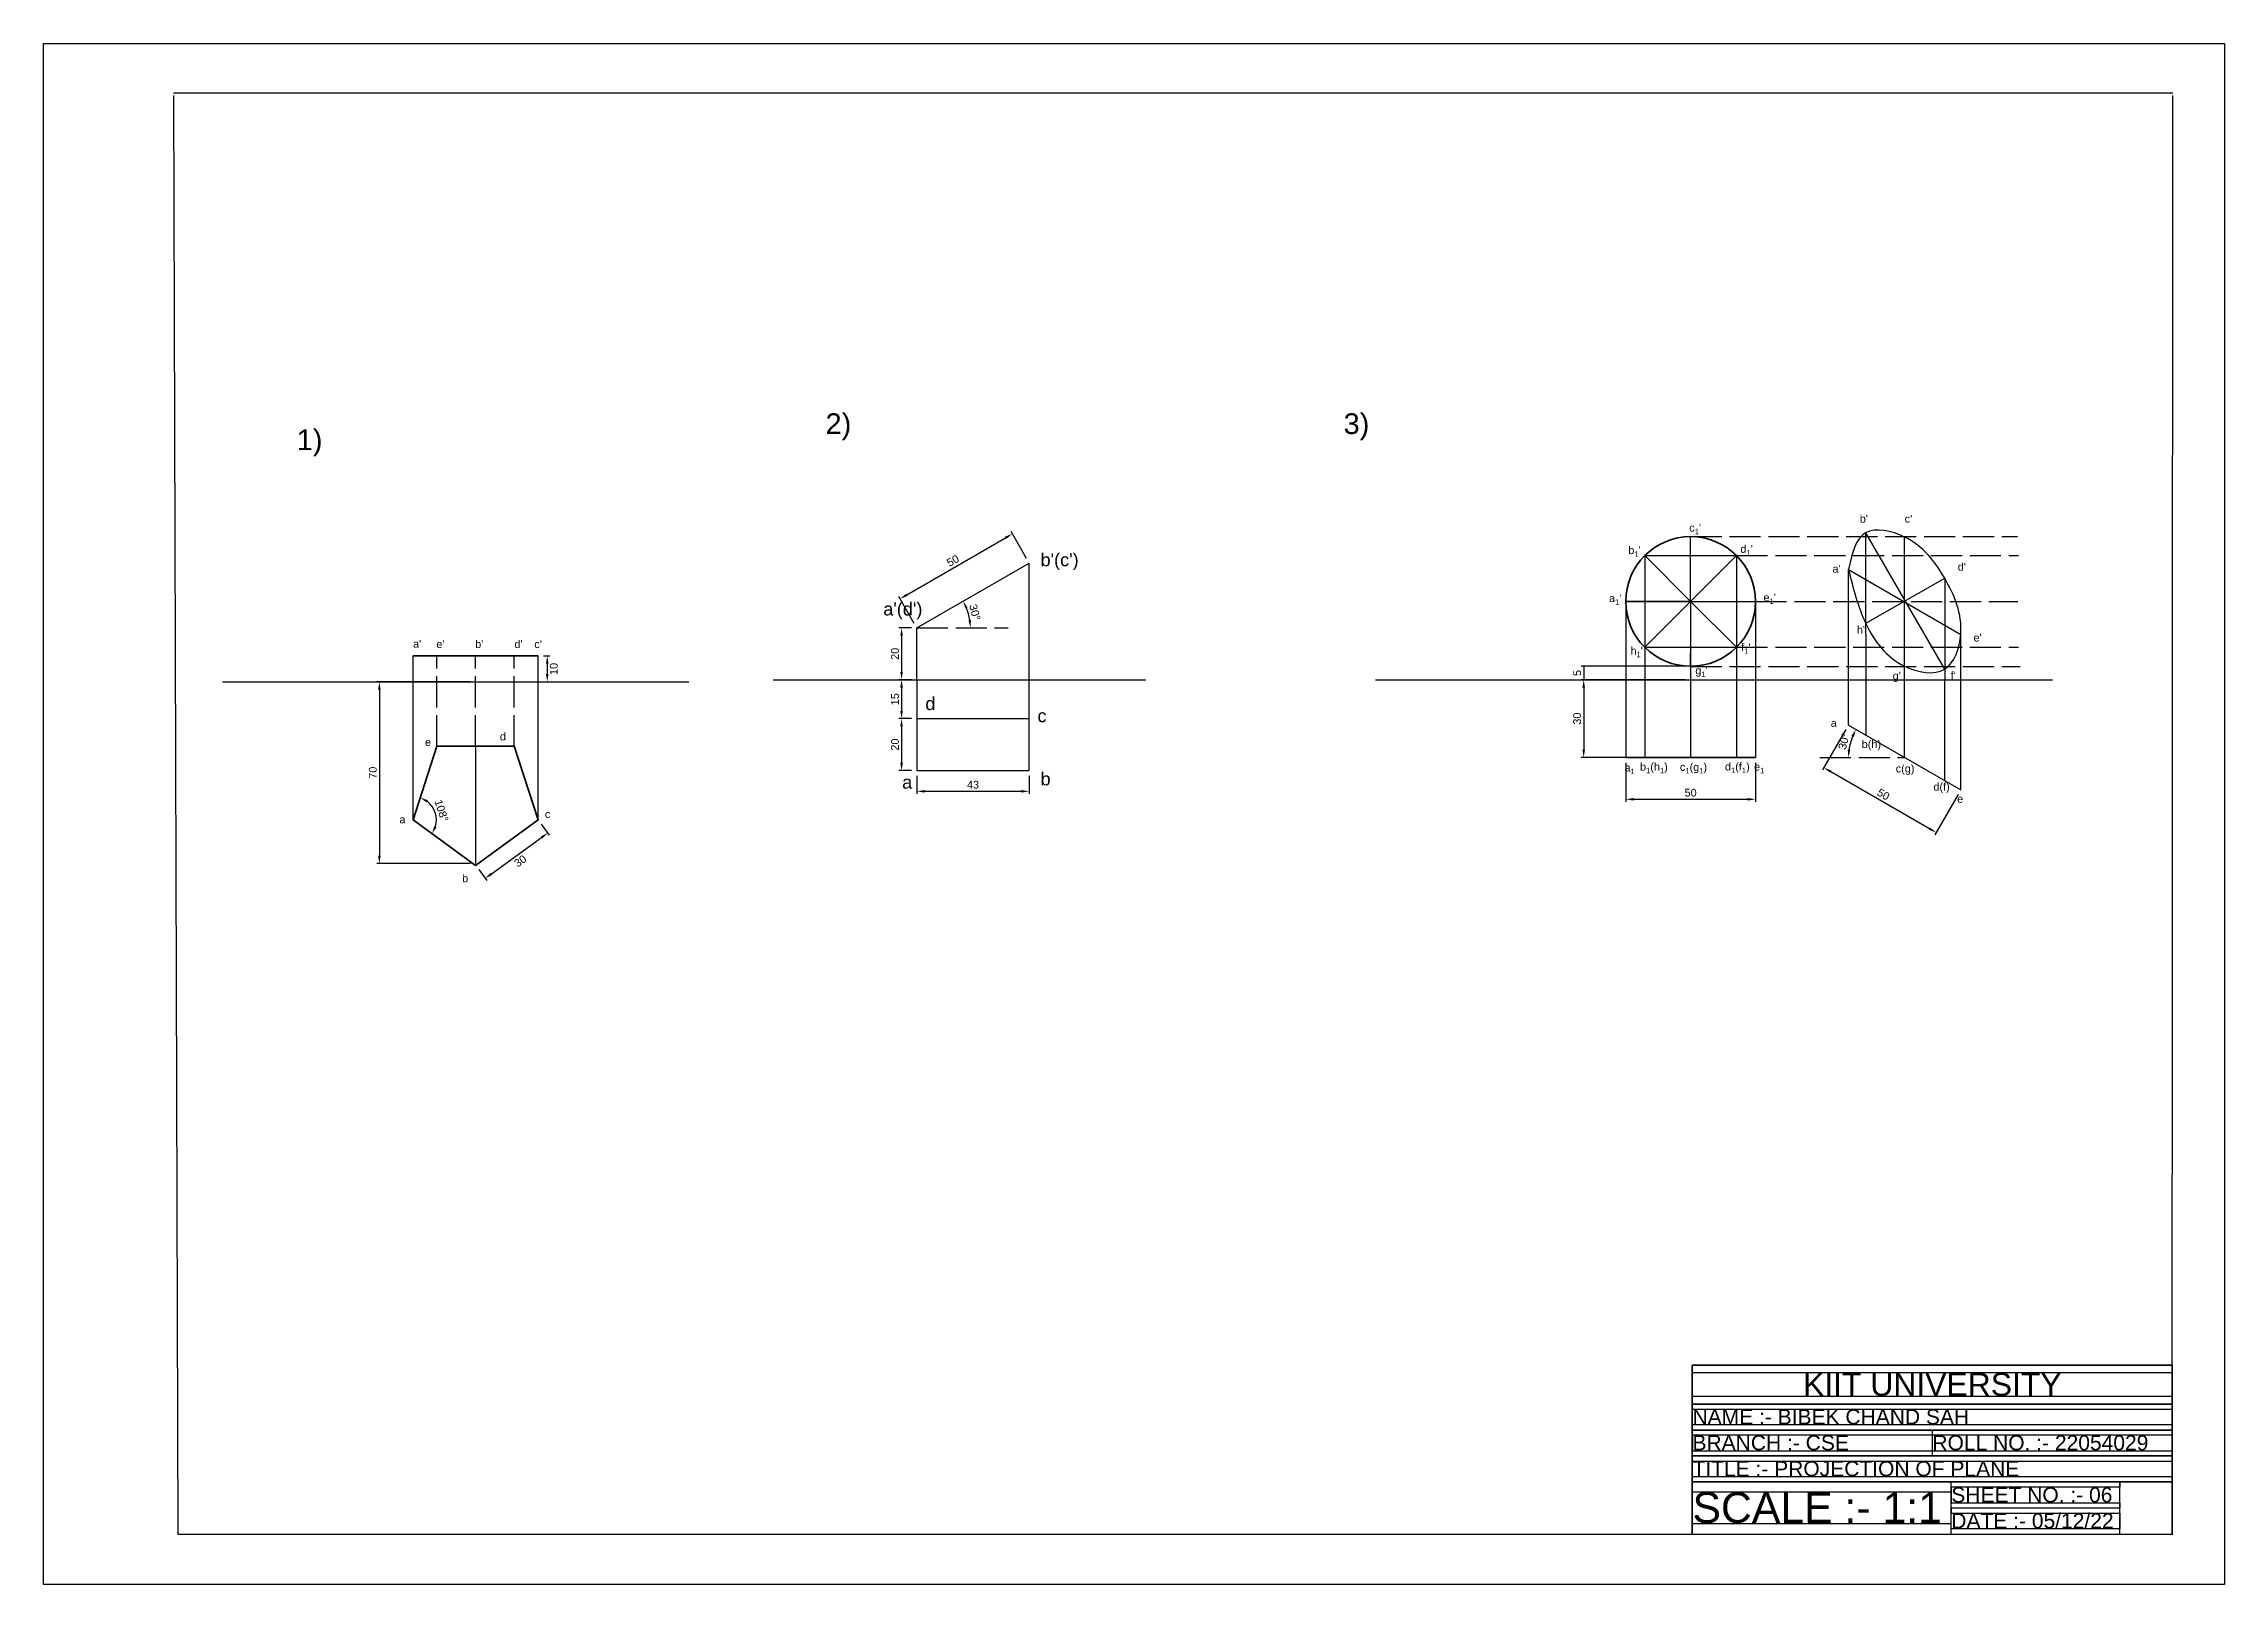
# Model space of a CAD drawing. Header units: millimetres. Extents: x -819 to 22, y -36 to 558.
import ezdxf

# ---------------------------------------------------------------- set-up
doc = ezdxf.new("R2010")
doc.units = ezdxf.units.MM
doc.header["$MEASUREMENT"] = 0
doc.header["$PDMODE"] = 35
doc.header["$PDSIZE"] = -3
doc.linetypes.add('ACAD_ISO02W100', pattern=[15, 12, -3])
doc.styles.get("Standard").update_dxf_attribs({"font": 'arial.ttf'})
doc.dimstyles.get("Standard").update_dxf_attribs({"dimtxt": 3, "dimasz": 3, "dimexe": 1, "dimexo": 2, "dimgap": 1, "dimtad": 1, "dimdec": 0, "dimdsep": 46, "dimtxsty": 'Standard', "dimcen": 2.5, "dimclrd": 2, "dimclre": 1, "dimadec": 0, "dimazin": 0, "dimtfac": 1, "dimtdec": 0, "dimtix": 1, "dimtmove": 0, "dimatfit": 0, "dimfxl": 1, "dimtolj": 1, "dimtzin": 0, "dimarcsym": 0})

# ---------------------------------------------------------------- blocks, each defined once
blk = doc.blocks.new('*D1')
at = {"color": 1, "lineweight": -2, "transparency": 16777216}
for p, q in [((-626.79, 257.37), (-623.72, 253.13)), ((-650.92, 239.84), (-647.84, 235.6))]:
    blk.add_line(p, q, dxfattribs=at)
at = {"color": 2, "lineweight": -2, "transparency": 16777216}
blk.add_line((-646.01, 238.18), (-626.73, 252.18), dxfattribs=at)
at = {"color": 2, "transparency": 16777216}
for points in [[(-627.02, 252.58), (-626.44, 251.78), (-624.3, 253.94)], [(-646.3, 238.58), (-645.71, 237.77), (-648.43, 236.41)]]:
    blk.add_solid(points, dxfattribs=at)
at = {"layer": 'Defpoints', "color": 0, "transparency": 16777216}
for p in [(-627.97, 258.99), (-624.3, 253.94), (-652.1, 241.45)]:
    blk.add_point(p, dxfattribs=at)
at = {"color": 0, "transparency": 16777216, "insert": (-634.88, 243.13), "char_height": 3, "attachment_point": 5, "rotation": 36}
blk.add_mtext('\\A1;30', dxfattribs=at)
blk = doc.blocks.new('*D2')
at = {"color": 1, "lineweight": -2, "transparency": 16777216}
for p, q in [((-625.97, 322.18), (-623.48, 322.18)), ((-625.97, 312.18), (-623.48, 312.18))]:
    blk.add_line(p, q, dxfattribs=at)
at = {"color": 2, "lineweight": -2, "transparency": 16777216}
blk.add_line((-624.48, 319.18), (-624.48, 315.18), dxfattribs=at)
at = {"color": 2, "transparency": 16777216}
for points in [[(-624.98, 319.18), (-623.98, 319.18), (-624.48, 322.18)], [(-624.98, 315.18), (-623.98, 315.18), (-624.48, 312.18)]]:
    blk.add_solid(points, dxfattribs=at)
at = {"layer": 'Defpoints', "color": 0, "transparency": 16777216}
for p in [(-627.97, 322.18), (-627.97, 312.18), (-624.48, 312.18)]:
    blk.add_point(p, dxfattribs=at)
at = {"color": 0, "transparency": 16777216, "insert": (-621.95, 317.18), "char_height": 3, "attachment_point": 5, "rotation": 90}
blk.add_mtext('\\A1;10', dxfattribs=at)
blk = doc.blocks.new('*D3')
at = {"color": 1, "lineweight": -2, "transparency": 16777216}
for p, q in [((-654.1, 312.18), (-690.22, 312.18)), ((-654.1, 242.18), (-690.22, 242.18))]:
    blk.add_line(p, q, dxfattribs=at)
at = {"color": 2, "lineweight": -2, "transparency": 16777216}
blk.add_line((-689.22, 309.18), (-689.22, 245.18), dxfattribs=at)
at = {"color": 2, "transparency": 16777216}
for points in [[(-689.72, 309.18), (-688.72, 309.18), (-689.22, 312.18)], [(-689.72, 245.18), (-688.72, 245.18), (-689.22, 242.18)]]:
    blk.add_solid(points, dxfattribs=at)
at = {"layer": 'Defpoints', "color": 0, "transparency": 16777216}
for p in [(-652.1, 312.18), (-689.22, 242.18), (-652.1, 242.18)]:
    blk.add_point(p, dxfattribs=at)
at = {"color": 0, "transparency": 16777216, "insert": (-691.75, 277.18), "char_height": 3, "attachment_point": 5, "rotation": 90}
blk.add_mtext('\\A1;70', dxfattribs=at)
blk = doc.blocks.new('*D4')
at = {"color": 1, "lineweight": -2, "transparency": 16777216}
for p, q in [((-483.95, 333.02), (-488.84, 333.02)), ((-483.95, 313.02), (-488.84, 313.02))]:
    blk.add_line(p, q, dxfattribs=at)
at = {"color": 2, "lineweight": -2, "transparency": 16777216}
blk.add_line((-487.84, 330.02), (-487.84, 316.02), dxfattribs=at)
at = {"color": 2, "transparency": 16777216}
for points in [[(-488.34, 330.02), (-487.34, 330.02), (-487.84, 333.02)], [(-488.34, 316.02), (-487.34, 316.02), (-487.84, 313.02)]]:
    blk.add_solid(points, dxfattribs=at)
at = {"layer": 'Defpoints', "color": 0, "transparency": 16777216}
for p in [(-481.95, 333.02), (-487.84, 313.02), (-481.95, 313.02)]:
    blk.add_point(p, dxfattribs=at)
at = {"color": 0, "transparency": 16777216, "insert": (-490.37, 323.02), "char_height": 3, "attachment_point": 5, "rotation": 90}
blk.add_mtext('\\A1;20', dxfattribs=at)
blk = doc.blocks.new('*D5')
at = {"color": 1, "lineweight": -2, "transparency": 16777216}
for p, q in [((-483.95, 313.02), (-488.84, 313.02)), ((-483.95, 298.02), (-488.84, 298.02))]:
    blk.add_line(p, q, dxfattribs=at)
at = {"color": 2, "lineweight": -2, "transparency": 16777216}
blk.add_line((-487.84, 310.02), (-487.84, 301.02), dxfattribs=at)
at = {"color": 2, "transparency": 16777216}
for points in [[(-488.34, 310.02), (-487.34, 310.02), (-487.84, 313.02)], [(-488.34, 301.02), (-487.34, 301.02), (-487.84, 298.02)]]:
    blk.add_solid(points, dxfattribs=at)
at = {"layer": 'Defpoints', "color": 0, "transparency": 16777216}
for p in [(-481.95, 313.02), (-487.84, 298.02), (-481.95, 298.02)]:
    blk.add_point(p, dxfattribs=at)
at = {"color": 0, "transparency": 16777216, "insert": (-490.37, 305.52), "char_height": 3, "attachment_point": 5, "rotation": 90}
blk.add_mtext('\\A1;15', dxfattribs=at)
blk = doc.blocks.new('*D6')
at = {"color": 1, "lineweight": -2, "transparency": 16777216}
for p, q in [((-483.95, 298.02), (-488.84, 298.02)), ((-483.95, 278.02), (-488.84, 278.02))]:
    blk.add_line(p, q, dxfattribs=at)
at = {"color": 2, "lineweight": -2, "transparency": 16777216}
blk.add_line((-487.84, 295.02), (-487.84, 281.02), dxfattribs=at)
at = {"color": 2, "transparency": 16777216}
for points in [[(-488.34, 295.02), (-487.34, 295.02), (-487.84, 298.02)], [(-488.34, 281.02), (-487.34, 281.02), (-487.84, 278.02)]]:
    blk.add_solid(points, dxfattribs=at)
at = {"layer": 'Defpoints', "color": 0, "transparency": 16777216}
for p in [(-481.95, 298.02), (-487.84, 278.02), (-481.95, 278.02)]:
    blk.add_point(p, dxfattribs=at)
at = {"color": 0, "transparency": 16777216, "insert": (-490.37, 288.02), "char_height": 3, "attachment_point": 5, "rotation": 90}
blk.add_mtext('\\A1;20', dxfattribs=at)
blk = doc.blocks.new('*D7')
at = {"color": 1, "lineweight": -2, "transparency": 16777216}
for p, q in [((-481.95, 276.02), (-481.95, 269.01)), ((-438.65, 276.02), (-438.65, 269.01))]:
    blk.add_line(p, q, dxfattribs=at)
at = {"color": 2, "lineweight": -2, "transparency": 16777216}
blk.add_line((-478.95, 270.01), (-441.65, 270.01), dxfattribs=at)
at = {"color": 2, "transparency": 16777216}
for points in [[(-478.95, 270.51), (-478.95, 269.51), (-481.95, 270.01)], [(-441.65, 270.51), (-441.65, 269.51), (-438.65, 270.01)]]:
    blk.add_solid(points, dxfattribs=at)
at = {"layer": 'Defpoints', "color": 0, "transparency": 16777216}
for p in [(-481.95, 278.02), (-438.65, 278.02), (-438.65, 270.01)]:
    blk.add_point(p, dxfattribs=at)
at = {"color": 0, "transparency": 16777216, "insert": (-460.3, 272.54), "char_height": 3, "attachment_point": 5}
blk.add_mtext('\\A1;43', dxfattribs=at)
blk = doc.blocks.new('*U9')
blk.add_line((0, -25), (0, -50))
blk = doc.blocks.new('*U10')
at = {"color": 0, "linetype": 'ByBlock', "lineweight": -2, "transparency": 16777216}
for p, rotation in [((-183.54, 312.03), 180), ((-165.86, 319.36), 225.0000000000001), ((-201.21, 319.36), 135), ((-158.54, 337.03), 270), ((-165.86, 354.71), 315.0000000000001), ((-201.21, 354.71), 45.00000000000001), ((-208.54, 337.03), 90)]:
    blk.add_blockref('*U9', p, dxfattribs=dict(at, rotation=rotation))
blk.add_blockref('*U9', (-183.54, 362.03), dxfattribs=at)
blk = doc.blocks.new('*D11')
at = {"color": 1, "lineweight": -2, "transparency": 16777216}
for p, q in [((-208.54, 281.02), (-208.54, 265.93)), ((-158.54, 281.02), (-158.54, 265.93))]:
    blk.add_line(p, q, dxfattribs=at)
at = {"color": 2, "lineweight": -2, "transparency": 16777216}
blk.add_line((-205.54, 266.93), (-161.54, 266.93), dxfattribs=at)
at = {"color": 2, "transparency": 16777216}
for points in [[(-205.54, 267.43), (-205.54, 266.43), (-208.54, 266.93)], [(-161.54, 267.43), (-161.54, 266.43), (-158.54, 266.93)]]:
    blk.add_solid(points, dxfattribs=at)
at = {"layer": 'Defpoints', "color": 0, "transparency": 16777216}
for p in [(-208.54, 283.02), (-158.54, 283.02), (-158.54, 266.93)]:
    blk.add_point(p, dxfattribs=at)
at = {"color": 0, "transparency": 16777216, "insert": (-183.54, 269.46), "char_height": 3, "attachment_point": 5}
blk.add_mtext('\\A1;50', dxfattribs=at)
blk = doc.blocks.new('*D12')
at = {"color": 1, "lineweight": -2, "transparency": 16777216}
for p, q in [((-185.54, 313.02), (-225.78, 313.02)), ((-185.54, 283.02), (-225.78, 283.02))]:
    blk.add_line(p, q, dxfattribs=at)
at = {"color": 2, "lineweight": -2, "transparency": 16777216}
blk.add_line((-224.78, 310.02), (-224.78, 286.02), dxfattribs=at)
at = {"color": 2, "transparency": 16777216}
for points in [[(-225.28, 310.02), (-224.28, 310.02), (-224.78, 313.02)], [(-225.28, 286.02), (-224.28, 286.02), (-224.78, 283.02)]]:
    blk.add_solid(points, dxfattribs=at)
at = {"layer": 'Defpoints', "color": 0, "transparency": 16777216}
for p in [(-183.54, 313.02), (-224.78, 283.02), (-183.54, 283.02)]:
    blk.add_point(p, dxfattribs=at)
at = {"color": 0, "transparency": 16777216, "insert": (-227.31, 298.02), "char_height": 3, "attachment_point": 5, "rotation": 90}
blk.add_mtext('\\A1;30', dxfattribs=at)
blk = doc.blocks.new('*D13')
at = {"color": 1, "lineweight": -2, "transparency": 16777216}
for p, q in [((-439.65, 359.75), (-445.63, 370.11)), ((-482.95, 334.75), (-488.93, 345.11))]:
    blk.add_line(p, q, dxfattribs=at)
at = {"color": 2, "lineweight": -2, "transparency": 16777216}
blk.add_line((-485.83, 345.74), (-447.72, 367.74), dxfattribs=at)
at = {"color": 2, "transparency": 16777216}
for points in [[(-447.97, 368.17), (-447.47, 367.31), (-445.13, 369.24)], [(-486.08, 346.17), (-485.58, 345.31), (-488.43, 344.24)]]:
    blk.add_solid(points, dxfattribs=at)
at = {"layer": 'Defpoints', "color": 0, "transparency": 16777216}
for p in [(-445.13, 369.24), (-438.65, 358.02), (-481.95, 333.02)]:
    blk.add_point(p, dxfattribs=at)
at = {"color": 0, "transparency": 16777216, "insert": (-468.04, 358.93), "char_height": 3, "attachment_point": 5, "rotation": 30}
blk.add_mtext('\\A1;50', dxfattribs=at)
blk = doc.blocks.new('*D14')
at = {"color": 2, "lineweight": -2, "transparency": 16777216}
blk.add_arc((-481.95, 333.02), 20.63, 8.34098, 21.65902, dxfattribs=at)
at = {"color": 2, "transparency": 16777216}
for points in [[(-463.23, 340.42), (-462.33, 340.85), (-464.09, 343.33)], [(-461.04, 336.05), (-462.04, 335.98), (-461.32, 333.02)]]:
    blk.add_solid(points, dxfattribs=at)
at = {"layer": 'Defpoints', "color": 0, "transparency": 16777216}
for p in [(-438.65, 358.02), (-461.64, 336.6), (-481.95, 333.02), (-481.95, 333.02), (-446.7, 333.02)]:
    blk.add_point(p, dxfattribs=at)
at = {"color": 0, "transparency": 16777216, "insert": (-459.58, 339.02), "char_height": 3, "attachment_point": 5, "rotation": 285}
blk.add_mtext('\\A1;30°', dxfattribs=at)
blk = doc.blocks.new('*D15')
at = {"color": 2, "lineweight": -2, "transparency": 16777216}
blk.add_arc((-676.23, 258.99), 9, 343.17898, 52.82102, dxfattribs=at)
at = {"color": 2, "transparency": 16777216}
for points in [[(-671.02, 265.72), (-670.55, 266.6), (-673.44, 267.55)], [(-667.16, 256.16), (-668.05, 256.6), (-668.94, 253.69)]]:
    blk.add_solid(points, dxfattribs=at)
at = {"layer": 'Defpoints', "color": 0, "transparency": 16777216}
for p in [(-667.01, 287.35), (-676.23, 258.99), (-676.23, 258.99), (-667.22, 258.99), (-652.1, 241.45)]:
    blk.add_point(p, dxfattribs=at)
at = {"color": 0, "transparency": 16777216, "insert": (-665.25, 262.55), "char_height": 3, "attachment_point": 5, "rotation": 288}
blk.add_mtext('\\A1;108°', dxfattribs=at)
blk = doc.blocks.new('*D16')
at = {"color": 1, "lineweight": -2, "transparency": 16777216}
for p, q in [((-185.54, 318.21), (-225.78, 318.21)), ((-185.54, 313.02), (-225.78, 313.02))]:
    blk.add_line(p, q, dxfattribs=at)
at = {"color": 2, "lineweight": -2, "transparency": 16777216}
blk.add_line((-224.78, 318.21), (-224.78, 313.02), dxfattribs=at)
at = {"layer": 'Defpoints', "color": 0, "transparency": 16777216}
for p in [(-224.78, 313.02), (-183.54, 318.21), (-183.54, 313.02)]:
    blk.add_point(p, dxfattribs=at)
at = {"color": 0, "transparency": 16777216, "insert": (-227.3, 315.62), "char_height": 3, "attachment_point": 5, "rotation": 90}
blk.add_mtext('\\A1;5', dxfattribs=at)
blk = doc.blocks.new('*D17')
at = {"color": 2, "lineweight": -2, "transparency": 16777216}
blk.add_arc((-101.01, 283.02), 21.67, 157.93709, 172.06291, dxfattribs=at)
at = {"color": 2, "transparency": 16777216}
for points in [[(-121.97, 285.98), (-122.97, 286.05), (-122.68, 283.02)], [(-121.54, 291.38), (-120.64, 290.94), (-119.78, 293.86)]]:
    blk.add_solid(points, dxfattribs=at)
at = {"layer": 'Defpoints', "color": 0, "transparency": 16777216}
for p in [(-122.65, 295.52), (-121.37, 290.43), (-133.73, 283.02), (-101.01, 283.02), (-79.35, 270.52)]:
    blk.add_point(p, dxfattribs=at)
at = {"color": 0, "transparency": 16777216, "insert": (-124.39, 289.29), "char_height": 3, "attachment_point": 5, "rotation": 75}
blk.add_mtext('\\A1;30°', dxfattribs=at)
blk = doc.blocks.new('*D18')
at = {"color": 1, "lineweight": -2, "transparency": 16777216}
for p, q in [((-123.65, 293.79), (-132.63, 278.24)), ((-80.35, 268.79), (-89.32, 253.24))]:
    blk.add_line(p, q, dxfattribs=at)
at = {"color": 2, "lineweight": -2, "transparency": 16777216}
blk.add_line((-129.53, 277.61), (-91.42, 255.61), dxfattribs=at)
at = {"color": 2, "transparency": 16777216}
for points in [[(-129.28, 278.04), (-129.78, 277.18), (-132.13, 279.11)], [(-91.17, 256.04), (-91.67, 255.18), (-88.82, 254.11)]]:
    blk.add_solid(points, dxfattribs=at)
at = {"layer": 'Defpoints', "color": 0, "transparency": 16777216}
for p in [(-122.65, 295.52), (-79.35, 270.52), (-88.82, 254.11)]:
    blk.add_point(p, dxfattribs=at)
at = {"color": 0, "transparency": 16777216, "insert": (-109.21, 268.8), "char_height": 3, "attachment_point": 5, "rotation": 330}
blk.add_mtext('\\A1;50', dxfattribs=at)

msp = doc.modelspace()

# ---------------------------------------------------------------- linework, layer by layer
at = {"lineweight": 30}
for p, q in [((-818.7, 558.26), (22.3, 558.26)), ((-818.7, -35.74), (-818.7, 558.26)), ((22.3, 558.26), (22.3, -35.74)), ((2.36, 539.11), (-768.64, 539.11)), ((-768.64, 538.26), (-766.97, -16.42)), ((2.17, -16.41), (2.36, 538.26)), ((-766.97, -16.42), (2.36, -16.41)), ((22.3, -35.74), (-818.7, -35.74))]:
    msp.add_line(p, q, dxfattribs=at)
at = {"linetype": 'ACAD_ISO02W100'}
for p, q in [((-183.54, 368.21), (-57.51, 368.21)), ((-165.86, 360.89), (-57.1, 360.89)), ((-158.54, 343.21), (-57.3, 343.21)), ((-481.95, 333.02), (-446.7, 333.02)), ((-667.01, 287.35), (-667.01, 322.18)), ((-652.1, 287.35), (-652.1, 322.18)), ((-637.18, 287.35), (-637.18, 322.18)), ((-165.86, 325.54), (-57.1, 325.54)), ((-183.54, 318.1), (-56.49, 318.1)), ((-133.73, 283.02), (-101.01, 283.02))]:
    msp.add_line(p, q, dxfattribs=at)
for p, q in [((-116.07, 369.65), (-115.96, 291.65)), ((-116.07, 369.65), (-85.61, 317.12)), ((-101, 283.02), (-101, 368.02)), ((-438.65, 298.02), (-438.65, 358.02)), ((-201.21, 360.89), (-201.21, 283.02)), ((-201.21, 360.89), (-165.86, 360.89)), ((-165.86, 360.89), (-165.86, 283.02)), ((-122.65, 295.52), (-122.65, 355.52)), ((-122.65, 355.52), (-79.35, 330.52)), ((-116.02, 334.78), (-85.57, 352.12)), ((-85.57, 352.12), (-85.65, 274.12)), ((-208.54, 343.21), (-208.54, 283.02)), ((-208.54, 343.21), (-158.54, 343.21)), ((-158.54, 343.21), (-158.54, 283.02)), ((-481.95, 313.02), (-481.95, 333.02)), ((-79.35, 270.52), (-79.35, 330.52)), ((-676.23, 312.18), (-676.23, 322.18)), ((-627.97, 312.18), (-627.97, 322.18)), ((-201.21, 325.54), (-201.21, 283.02)), ((-201.21, 325.54), (-165.05, 325.54)), ((-183.54, 318.21), (-183.54, 323.21)), ((-749.71, 312.18), (-569.92, 312.18)), ((-676.23, 258.99), (-676.23, 312.18)), ((-627.97, 258.99), (-627.97, 312.18)), ((-537.33, 313.02), (-393.64, 313.02)), ((-481.95, 313.02), (-481.95, 298.02)), ((-305.1, 313.02), (-122.65, 313.02)), ((-183.54, 318.21), (-183.54, 313.02)), ((-183.54, 313.02), (-183.54, 283.02)), ((-122.65, 313.02), (-44.01, 313.02)), ((-652.1, 287.35), (-652.1, 242.18)), ((-183.01, 48.76), (2.17, 48.76)), ((-183.01, 48.76), (-183.01, 48.76)), ((-183.01, 48.76), (2.17, 48.76)), ((2.17, 45.76), (-182.83, 45.76)), ((2.17, 48.76), (2.17, -16.24)), ((-182.83, 36.76), (2.17, 36.76)), ((-182.83, 31.76), (2.17, 31.76)), ((2.17, 25.76), (-182.83, 25.76)), ((2.17, 21.76), (-182.83, 21.76)), ((-182.83, 21.76), (-182.83, 15.76)), ((-90.33, 13.76), (-90.33, 23.76)), ((-182.83, 15.76), (2.17, 15.76)), ((-182.83, 11.76), (2.17, 11.76)), ((2.17, 5.76), (-182.83, 5.76)), ((-83.01, -16.41), (-83.01, 3.59)), ((-18.01, 1.68), (-83.01, 1.68)), ((-83.01, 1.68), (-83.01, -4.32)), ((-18.01, -16.32), (-18.01, 3.68)), ((-18.01, 3.68), (-18.01, 1.68)), ((2.17, 3.76), (2.17, -0.24)), ((-83.01, -0.24), (-182.83, -0.24)), ((-83.01, -4.32), (-18.01, -4.32)), ((-18.01, -6.32), (-83.01, -6.32)), ((-83.01, -6.32), (-83.01, -8.32)), ((-83.01, -8.32), (-18.01, -8.32)), ((-18.01, -4.32), (-18.01, -6.32)), ((-18.01, -8.32), (-18.01, -14.32)), ((-183.01, -16.41), (-83.01, -16.41)), ((-182.83, -12.24), (-83.01, -12.24)), ((-18.01, -14.32), (-83.01, -14.32)), ((-83.01, -16.41), (-18.01, -16.41)), ((-18.01, -16.41), (2.17, -16.41))]:
    msp.add_line(p, q)
at = {"color": 173, "lineweight": 30, "true_color": 0x3e4fea}
for p, q in [((-481.95, 333.02), (-438.65, 358.02)), ((-481.95, 298.02), (-438.65, 298.02)), ((-481.95, 298.02), (-481.95, 278.02)), ((-438.65, 278.02), (-438.65, 298.02)), ((-122.65, 295.52), (-79.35, 270.52)), ((-481.95, 278.02), (-438.65, 278.02))]:
    msp.add_line(p, q, dxfattribs=at)
at = {"color": 173, "lineweight": 35, "true_color": 0x3e4fea}
for p, q in [((-627.97, 322.18), (-676.23, 322.18)), ((-208.54, 283.02), (-158.54, 283.02))]:
    msp.add_line(p, q, dxfattribs=at)
at = {"lineweight": 35}
for p, q in [((-183.01, 48.76), (-183.01, -16.41)), ((2.17, 48.76), (-183.01, 48.76)), ((2.17, 33.76), (-182.83, 33.76)), ((-182.83, 23.76), (2.17, 23.76)), ((-182.83, 13.76), (2.17, 13.76)), ((-182.83, 3.76), (2.17, 3.76))]:
    msp.add_line(p, q, dxfattribs=at)
at = {"color": 173, "lineweight": 35, "true_color": 0x3e4fea}
msp.add_lwpolyline([(-637.18, 287.35), (-667.01, 287.35), (-676.23, 258.99), (-652.1, 241.45), (-627.97, 258.99)], close=True, dxfattribs=at)
msp.add_circle((-183.54, 343.21), 25, dxfattribs=at)
at = {"color": 173, "lineweight": 30, "true_color": 0x3e4fea}
msp.add_spline([(-122.65, 355.52), (-116.07, 369.65), (-101, 368.02), (-85.57, 352.12), (-79.35, 330.52), (-85.61, 317.12), (-101, 318.21), (-115.96, 334.65), (-122.65, 355.52)], degree=3, dxfattribs=at)

# ---------------------------------------------------------------- block references
msp.add_blockref('*U10', (0, 6.18))

# ---------------------------------------------------------------- texts
at = {"attachment_point": 1}
for s, width, heights, insert, char_height in [('2)', 24.2141, [0], (-517.17, 415.74), 8), ('3)', 24.2141, [0], (-317.38, 415.74), 8), ('1)', 24.2141, [0], (-721.1, 409.53), 8), ("\\A1;c{\\H0.7x;\\S^ 1;}'", 9.9547, [0], (-184.06, 373.13), 3), ("\\A1;b'", 9.9547, [0], (-118.3, 376.56), 3), ("\\A1;c'", 9.9547, [0], (-101, 376.56), 3), ("b'(c')", 24.2141, [0], (-434.24, 361.77), 5), ("\\A1;b{\\H0.7x;\\S^ 1;}'", 9.9547, [0], (-207.58, 364.45), 3), ("\\A1;d{\\H0.7x;\\S^ 1;}'", 9.9547, [0], (-164.33, 364.95), 3), ("\\A1;a'", 9.9547, [0], (-128.81, 357.31), 3), ("\\A1;d'", 9.9547, [0], (-80.51, 358.05), 3), ("\\A1;a{\\H0.7x;\\S^ 1;}'", 9.9547, [0], (-215.01, 345.97), 3), ("\\A1;e{\\H0.7x;\\S^ 1;}'", 9.9547, [0], (-155.46, 346.26), 3), ("a'(d')", 24.2141, [0], (-494.89, 342.8), 5), ("\\A1;a'", 9.9547, [0], (-676.23, 328.38), 3), ("\\A1;e'", 9.9547, [0], (-667.26, 328.23), 3), ("\\A1;b'", 9.9547, [0], (-652.27, 328.23), 3), ("\\A1;d'", 9.9547, [0], (-637.12, 328.23), 3), ("\\A1;c'", 9.9547, [0], (-629.46, 328.23), 3), ("\\A1;h'", 9.9547, [0], (-119.44, 333.79), 3), ("\\A1;e'", 9.9547, [0], (-74.46, 330.75), 3), ("\\A1;h{\\H0.7x;\\S^ 1;}'", 9.9547, [0], (-206.73, 325.72), 3), ("\\A1;f{\\H0.7x;\\S^ 1;}'", 9.9547, [0], (-164.05, 327.04), 3), ("\\A1;g{\\H0.7x;\\S^ 1;}'", 9.9547, [0], (-181.73, 318.1), 3), ("\\A1;g'", 9.9547, [0], (-105.62, 316.07), 3), ("\\A1;f'", 9.9547, [0], (-83.29, 316.17), 3), ('d', 24.2141, [0], (-478.67, 306.33), 5), ('c', 24.2141, [0], (-435.42, 301.63), 5), ('\\A1;a', 9.9547, [0], (-129.52, 297.85), 3), ('\\A1;e', 9.9547, [0], (-671.64, 290.46), 3), ('\\A1;d', 9.9547, [0], (-642.74, 292.64), 3), ('\\A1;b(h)', 9.9547, [0], (-117.57, 289.66), 3), ('b', 24.2141, [0], (-434.24, 277.29), 5), ('\\A1;a{\\H0.7x;\\S^ 1;}', 9.9547, [0], (-209.03, 280.64), 3), ('\\A1;b{\\H0.7x;\\S^ 1;}(h{\\H0.7x;\\S^ 1;})', 9.9547, [0], (-203.06, 280.99), 3), ('\\A1;c{\\H0.7x;\\S^ 1;}(g{\\H0.7x;\\S^ 1;})', 9.9547, [0], (-187.68, 280.9), 3), ('\\A1;d{\\H0.7x;\\S^ 1;}(f{\\H0.7x;\\S^ 1;})', 9.9547, [0], (-170.3, 281.05), 3), ('\\A1;e{\\H0.7x;\\S^ 1;}', 9.9547, [0], (-159.08, 281.01), 3), ('\\A1;c(g)', 9.9547, [0], (-104.45, 280.29), 3), ('a', 24.2141, [0], (-487.61, 276.03), 5), ('\\A1;d(f)', 9.9547, [0], (-89.92, 273.27), 3), ('\\A1;c', 9.9547, [0], (-625.4, 262.68), 3), ('\\A1;e', 9.9547, [0], (-80.79, 268.59), 3), ('\\A1;a', 9.9547, [0], (-681.48, 260.65), 3), ('\\A1;b', 9.9547, [0], (-657.3, 237.96), 3), ('\\pxqc;KIIT UNIVERSITY', 185, [9], (-182.83, 45.76), 8.8), ('NAME :- BIBEK CHAND SAH', 185, [0], (-182.83, 31.76), 5.8), ('BRANCH :- CSE', 92.5, [0], (-182.83, 21.76), 5.8), ('ROLL NO. :- 22054029', 92.5, [0], (-90.33, 21.76), 5.8), ('TITLE :- PROJECTION OF PLANE', 185, [0], (-182.83, 11.76), 5.8), ('SHEET NO. :- 06', 65, [0], (-83.01, 1.68), 5.8), ('SCALE :- 1:1', 99.8207, [0], (-182.83, -0.24), 11.8), ('DATE :- 05/12/22', 65, [0], (-83.01, -8.32), 5.8)]:
    msp.add_mtext_dynamic_manual_height_columns(s, width=width, gutter_width=1, heights=heights, dxfattribs=dict(at, insert=insert, char_height=char_height))

# ---------------------------------------------------------------- dimensions: what is measured, and where the dimension line sits
for p1, p2, distance, picture, middle in [((-481.95, 333.02), (-438.65, 358.02), 12.95, '*D13', (-468.04, 358.93)), ((-183.54, 318.21), (-183.54, 313.02), -41.24, '*D16', (-227.3, 315.62)), ((-122.65, 295.52), (-79.35, 270.52), -18.95, '*D18', (-109.21, 268.8))]:
    dim = msp.add_aligned_dim(p1=p1, p2=p2, distance=distance, dimstyle='Standard')
    dim.commit()
    dim.dimension.update_dxf_attribs({"geometry": picture, "text_midpoint": middle})
for base, line1, line2, picture, middle in [((-461.64, 336.6), ((-481.95, 333.02), (-446.7, 333.02)), ((-481.95, 333.02), (-438.65, 358.02)), '*D14', (-459.58, 339.02)), ((-121.37, 290.43), ((-133.73, 283.02), (-101.01, 283.02)), ((-122.65, 295.52), (-79.35, 270.52)), '*D17', (-124.39, 289.29)), ((-667.22, 258.99), ((-676.23, 258.99), (-652.1, 241.45)), ((-667.01, 287.35), (-676.23, 258.99)), '*D15', (-665.25, 262.55))]:
    dim = msp.add_angular_dim_2l(base=base, line1=line1, line2=line2, dimstyle='Standard')
    dim.commit()
    dim.dimension.update_dxf_attribs({"geometry": picture, "text_midpoint": middle})
for base, p1, p2, picture, middle in [((-487.84, 313.02), (-481.95, 333.02), (-481.95, 313.02), '*D4', (-490.37, 323.02)), ((-689.22, 242.18), (-652.1, 312.18), (-652.1, 242.18), '*D3', (-691.75, 277.18)), ((-487.84, 298.02), (-481.95, 313.02), (-481.95, 298.02), '*D5', (-490.37, 305.52)), ((-224.78, 283.02), (-183.54, 313.02), (-183.54, 283.02), '*D12', (-227.31, 298.02)), ((-487.84, 278.02), (-481.95, 298.02), (-481.95, 278.02), '*D6', (-490.37, 288.02))]:
    dim = msp.add_linear_dim(base=base, p1=p1, p2=p2, angle=90, dimstyle='Standard')
    dim.commit()
    dim.dimension.update_dxf_attribs({"geometry": picture, "text_midpoint": middle})
dim = msp.add_linear_dim(base=(-624.48, 312.18), p1=(-627.97, 322.18), p2=(-627.97, 312.18), angle=90, dimstyle='Standard', override={"dimtad": 2})
dim.commit()
dim.dimension.update_dxf_attribs({"geometry": '*D2', "text_midpoint": (-621.95, 317.18)})
for base, p1, p2, picture, middle in [((-438.65, 270.01), (-481.95, 278.02), (-438.65, 278.02), '*D7', (-460.3, 272.54)), ((-158.54, 266.93), (-208.54, 283.02), (-158.54, 283.02), '*D11', (-183.54, 269.46))]:
    dim = msp.add_linear_dim(base=base, p1=p1, p2=p2, dimstyle='Standard')
    dim.commit()
    dim.dimension.update_dxf_attribs({"geometry": picture, "text_midpoint": middle})
dim = msp.add_aligned_dim(p1=(-652.1, 241.45), p2=(-627.97, 258.99), distance=-6.23, dimstyle='Standard', override={"dimtad": 2})
dim.commit()
dim.dimension.update_dxf_attribs({"geometry": '*D1', "text_midpoint": (-634.88, 243.13)})

doc.saveas('drawing.dxf')
